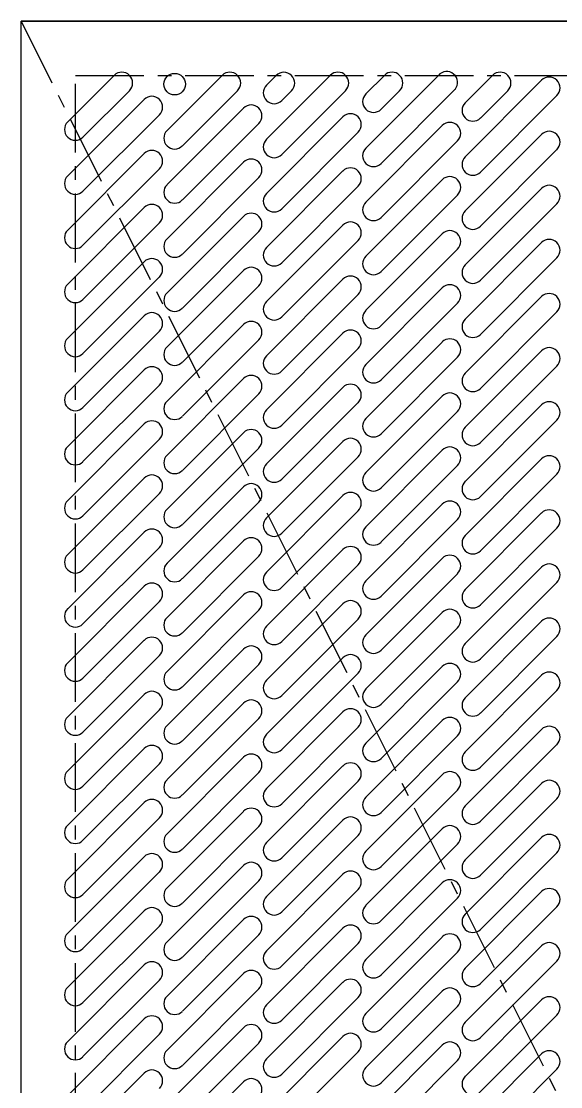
# Model space of a CAD drawing. Header units: millimetres. Extents: x -100 to 100, y -200 to 200.
# Drawn here: x -100 to -0.2, y 3 to 200 of the extents above; entities that cross this region are included whole.
import ezdxf

# ---------------------------------------------------------------- set-up
doc = ezdxf.new("R2010")
doc.units = ezdxf.units.MM
doc.linetypes.add('CENTERX2', pattern=[20.32, 12.7, -2.54, 2.54, -2.54])

msp = doc.modelspace()

# ---------------------------------------------------------------- linework, layer by layer
at = {"color": 7, "linetype": 'Continuous'}
for p, q in [((-100, -200), (-100, 200)), ((-100, 200), (100, 200)), ((100, 200), (-100, 200)), ((-100, -200), (-100, 200)), ((-82.83, 190), (-91.41, 181.41)), ((-73.03, 179.8), (-62.83, 190)), ((-54.64, 178.18), (-42.83, 190)), ((-52.84, 189.99), (-54.64, 188.18)), ((-32.83, 190), (-36.26, 186.57)), ((-36.26, 176.57), (-22.83, 190)), ((-12.83, 190), (-17.88, 184.95)), ((-17.88, 174.95), (-3.73, 189.1)), ((-17.88, 174.95), (-3.73, 189.1)), ((-80, 187.17), (-88.59, 178.59)), ((-60, 187.17), (-70.2, 176.97)), ((-40, 187.17), (-51.82, 175.36)), ((-51.82, 185.36), (-50.01, 187.16)), ((-19.74, 187.43), (-33.43, 173.74)), ((-33.43, 183.74), (-30, 187.17)), ((-15.05, 182.12), (-10, 187.17)), ((-91.41, 171.41), (-77.27, 185.56)), ((-91.41, 171.41), (-77.27, 185.56)), ((-15.05, 172.12), (-0.9, 186.27)), ((-15.05, 172.12), (-0.9, 186.27)), ((-73.03, 169.8), (-58.89, 183.94)), ((-73.03, 169.8), (-58.89, 183.94)), ((-88.59, 168.59), (-74.44, 182.73)), ((-88.59, 168.59), (-74.44, 182.73)), ((-54.64, 168.18), (-40.5, 182.33)), ((-54.64, 168.18), (-40.5, 182.33)), ((-70.2, 166.97), (-56.06, 181.11)), ((-70.2, 166.97), (-56.06, 181.11)), ((-51.82, 165.36), (-37.67, 179.5)), ((-51.82, 165.36), (-37.67, 179.5)), ((-36.26, 166.57), (-22.12, 180.71)), ((-36.26, 166.57), (-22.12, 180.71)), ((-33.43, 163.74), (-19.29, 177.88)), ((-33.43, 163.74), (-19.29, 177.88)), ((-17.88, 164.95), (-3.73, 179.1)), ((-17.88, 164.95), (-3.73, 179.1)), ((-91.41, 161.41), (-77.27, 175.56)), ((-91.41, 161.41), (-77.27, 175.56)), ((-15.05, 162.12), (-0.9, 176.27)), ((-15.05, 162.12), (-0.9, 176.27)), ((-73.03, 159.8), (-58.89, 173.94)), ((-73.03, 159.8), (-58.89, 173.94)), ((-88.59, 158.59), (-74.44, 172.73)), ((-88.59, 158.59), (-74.44, 172.73)), ((-54.64, 158.18), (-40.5, 172.33)), ((-54.64, 158.18), (-40.5, 172.33)), ((-70.2, 156.97), (-56.06, 171.11)), ((-70.2, 156.97), (-56.06, 171.11)), ((-51.82, 155.36), (-37.67, 169.5)), ((-51.82, 155.36), (-37.67, 169.5)), ((-36.26, 156.57), (-22.12, 170.71)), ((-36.26, 156.57), (-22.12, 170.71)), ((-33.43, 153.74), (-19.29, 167.88)), ((-33.43, 153.74), (-19.29, 167.88)), ((-17.88, 154.95), (-3.73, 169.1)), ((-17.88, 154.95), (-3.73, 169.1)), ((-91.41, 151.41), (-77.27, 165.56)), ((-91.41, 151.41), (-77.27, 165.56)), ((-15.05, 152.12), (-0.9, 166.27)), ((-15.05, 152.12), (-0.9, 166.27)), ((-73.03, 149.8), (-58.89, 163.94)), ((-73.03, 149.8), (-58.89, 163.94)), ((-88.59, 148.59), (-74.44, 162.73)), ((-88.59, 148.59), (-74.44, 162.73)), ((-54.64, 148.18), (-40.5, 162.33)), ((-54.64, 148.18), (-40.5, 162.33)), ((-70.2, 146.97), (-56.06, 161.11)), ((-70.2, 146.97), (-56.06, 161.11)), ((-36.26, 146.57), (-22.12, 160.71)), ((-36.26, 146.57), (-22.12, 160.71)), ((-51.82, 145.36), (-37.67, 159.5)), ((-51.82, 145.36), (-37.67, 159.5)), ((-33.43, 143.74), (-19.29, 157.88)), ((-33.43, 143.74), (-19.29, 157.88)), ((-17.88, 144.95), (-3.73, 159.1)), ((-17.88, 144.95), (-3.73, 159.1)), ((-15.05, 142.12), (-0.9, 156.27)), ((-15.05, 142.12), (-0.9, 156.27)), ((-91.41, 141.41), (-77.27, 155.56)), ((-91.41, 141.41), (-77.27, 155.56)), ((-73.03, 139.8), (-58.89, 153.94)), ((-73.03, 139.8), (-58.89, 153.94)), ((-88.59, 138.59), (-74.44, 152.73)), ((-88.59, 138.59), (-74.44, 152.73)), ((-54.64, 138.18), (-40.5, 152.33)), ((-54.64, 138.18), (-40.5, 152.33)), ((-70.2, 136.97), (-56.06, 151.11)), ((-70.2, 136.97), (-56.06, 151.11)), ((-36.26, 136.57), (-22.12, 150.71)), ((-36.26, 136.57), (-22.12, 150.71)), ((-51.82, 135.36), (-37.67, 149.5)), ((-51.82, 135.36), (-37.67, 149.5)), ((-33.43, 133.74), (-19.29, 147.88)), ((-33.43, 133.74), (-19.29, 147.88)), ((-17.88, 134.95), (-3.73, 149.1)), ((-17.88, 134.95), (-3.73, 149.1)), ((-15.05, 132.12), (-0.9, 146.27)), ((-15.05, 132.12), (-0.9, 146.27)), ((-91.41, 131.41), (-77.27, 145.56)), ((-91.41, 131.41), (-77.27, 145.56)), ((-73.03, 129.8), (-58.89, 143.94)), ((-73.03, 129.8), (-58.89, 143.94)), ((-88.59, 128.59), (-74.44, 142.73)), ((-88.59, 128.59), (-74.44, 142.73)), ((-54.64, 128.18), (-40.5, 142.33)), ((-54.64, 128.18), (-40.5, 142.33)), ((-70.2, 126.97), (-56.06, 141.11)), ((-70.2, 126.97), (-56.06, 141.11)), ((-36.26, 126.57), (-22.12, 140.71)), ((-36.26, 126.57), (-22.12, 140.71)), ((-51.82, 125.36), (-37.67, 139.5)), ((-51.82, 125.36), (-37.67, 139.5)), ((-33.43, 123.74), (-19.29, 137.88)), ((-33.43, 123.74), (-19.29, 137.88)), ((-17.88, 124.95), (-3.73, 139.1)), ((-17.88, 124.95), (-3.73, 139.1)), ((-15.05, 122.12), (-0.9, 136.27)), ((-15.05, 122.12), (-0.9, 136.27)), ((-91.41, 121.41), (-77.27, 135.56)), ((-91.41, 121.41), (-77.27, 135.56)), ((-73.03, 119.8), (-58.89, 133.94)), ((-73.03, 119.8), (-58.89, 133.94)), ((-88.59, 118.59), (-74.44, 132.73)), ((-88.59, 118.59), (-74.44, 132.73)), ((-54.64, 118.18), (-40.5, 132.33)), ((-54.64, 118.18), (-40.5, 132.33)), ((-70.2, 116.97), (-56.06, 131.11)), ((-70.2, 116.97), (-56.06, 131.11)), ((-36.26, 116.57), (-22.12, 130.71)), ((-36.26, 116.57), (-22.12, 130.71)), ((-51.82, 115.36), (-37.67, 129.5)), ((-51.82, 115.36), (-37.67, 129.5)), ((-17.88, 114.95), (-3.73, 129.1)), ((-17.88, 114.95), (-3.73, 129.1)), ((-33.43, 113.74), (-19.29, 127.88)), ((-33.43, 113.74), (-19.29, 127.88)), ((-15.05, 112.12), (-0.9, 126.27)), ((-15.05, 112.12), (-0.9, 126.27)), ((-91.41, 111.41), (-77.27, 125.56)), ((-91.41, 111.41), (-77.27, 125.56)), ((-88.59, 108.59), (-74.44, 122.73)), ((-88.59, 108.59), (-74.44, 122.73)), ((-73.03, 109.8), (-58.89, 123.94)), ((-73.03, 109.8), (-58.89, 123.94)), ((-54.64, 108.18), (-40.5, 122.33)), ((-54.64, 108.18), (-40.5, 122.33)), ((-70.2, 106.97), (-56.06, 121.11)), ((-70.2, 106.97), (-56.06, 121.11)), ((-36.26, 106.57), (-22.12, 120.71)), ((-36.26, 106.57), (-22.12, 120.71)), ((-51.82, 105.36), (-37.67, 119.5)), ((-51.82, 105.36), (-37.67, 119.5)), ((-17.88, 104.95), (-3.73, 119.1)), ((-17.88, 104.95), (-3.73, 119.1)), ((-33.43, 103.74), (-19.29, 117.88)), ((-33.43, 103.74), (-19.29, 117.88)), ((-15.05, 102.12), (-0.9, 116.27)), ((-15.05, 102.12), (-0.9, 116.27)), ((-91.41, 101.41), (-77.27, 115.56)), ((-91.41, 101.41), (-77.27, 115.56)), ((-88.59, 98.59), (-74.44, 112.73)), ((-88.59, 98.59), (-74.44, 112.73)), ((-73.03, 99.8), (-58.89, 113.94)), ((-73.03, 99.8), (-58.89, 113.94)), ((-54.64, 98.18), (-40.5, 112.33)), ((-54.64, 98.18), (-40.5, 112.33)), ((-70.2, 96.97), (-56.06, 111.11)), ((-70.2, 96.97), (-56.06, 111.11)), ((-36.26, 96.57), (-22.12, 110.71)), ((-36.26, 96.57), (-22.12, 110.71)), ((-51.82, 95.36), (-37.67, 109.5)), ((-51.82, 95.36), (-37.67, 109.5)), ((-17.88, 94.95), (-3.73, 109.1)), ((-17.88, 94.95), (-3.73, 109.1)), ((-33.43, 93.74), (-19.29, 107.88)), ((-33.43, 93.74), (-19.29, 107.88)), ((-91.41, 91.41), (-77.27, 105.56)), ((-91.41, 91.41), (-77.27, 105.56)), ((-15.05, 92.12), (-0.9, 106.27)), ((-15.05, 92.12), (-0.9, 106.27)), ((-88.59, 88.59), (-74.44, 102.73)), ((-88.59, 88.59), (-74.44, 102.73)), ((-73.03, 89.8), (-58.89, 103.94)), ((-73.03, 89.8), (-58.89, 103.94)), ((-70.2, 86.97), (-56.06, 101.11)), ((-70.2, 86.97), (-56.06, 101.11)), ((-54.64, 88.18), (-40.5, 102.33)), ((-54.64, 88.18), (-40.5, 102.33)), ((-36.26, 86.57), (-22.12, 100.71)), ((-36.26, 86.57), (-22.12, 100.71)), ((-51.82, 85.36), (-37.67, 99.5)), ((-51.82, 85.36), (-37.67, 99.5)), ((-17.88, 84.95), (-3.73, 99.1)), ((-17.88, 84.95), (-3.73, 99.1)), ((-33.43, 83.74), (-19.29, 97.88)), ((-33.43, 83.74), (-19.29, 97.88)), ((-91.41, 81.41), (-77.27, 95.56)), ((-91.41, 81.41), (-77.27, 95.56)), ((-15.05, 82.12), (-0.9, 96.27)), ((-15.05, 82.12), (-0.9, 96.27)), ((-88.59, 78.59), (-74.44, 92.73)), ((-88.59, 78.59), (-74.44, 92.73)), ((-73.03, 79.8), (-58.89, 93.94)), ((-73.03, 79.8), (-58.89, 93.94)), ((-70.2, 76.97), (-56.06, 91.11)), ((-70.2, 76.97), (-56.06, 91.11)), ((-54.64, 78.18), (-40.5, 92.33)), ((-54.64, 78.18), (-40.5, 92.33)), ((-36.26, 76.57), (-22.12, 90.71)), ((-36.26, 76.57), (-22.12, 90.71)), ((-51.82, 75.36), (-37.67, 89.5)), ((-51.82, 75.36), (-37.67, 89.5)), ((-17.88, 74.95), (-3.73, 89.1)), ((-17.88, 74.95), (-3.73, 89.1)), ((-33.43, 73.74), (-19.29, 87.88)), ((-33.43, 73.74), (-19.29, 87.88)), ((-91.41, 71.41), (-77.27, 85.56)), ((-91.41, 71.41), (-77.27, 85.56)), ((-15.05, 72.12), (-0.9, 86.27)), ((-15.05, 72.12), (-0.9, 86.27)), ((-88.59, 68.59), (-74.44, 82.73)), ((-88.59, 68.59), (-74.44, 82.73)), ((-73.03, 69.8), (-58.89, 83.94)), ((-73.03, 69.8), (-58.89, 83.94)), ((-70.2, 66.97), (-56.06, 81.11)), ((-70.2, 66.97), (-56.06, 81.11)), ((-54.64, 68.18), (-40.5, 82.33)), ((-54.64, 68.18), (-40.5, 82.33)), ((-51.82, 65.36), (-37.67, 79.5)), ((-51.82, 65.36), (-37.67, 79.5)), ((-36.26, 66.57), (-22.12, 80.71)), ((-36.26, 66.57), (-22.12, 80.71)), ((-17.88, 64.95), (-3.73, 79.1)), ((-17.88, 64.95), (-3.73, 79.1)), ((-33.43, 63.74), (-19.29, 77.88)), ((-33.43, 63.74), (-19.29, 77.88)), ((-91.41, 61.41), (-77.27, 75.56)), ((-91.41, 61.41), (-77.27, 75.56)), ((-15.05, 62.12), (-0.9, 76.27)), ((-15.05, 62.12), (-0.9, 76.27)), ((-73.03, 59.8), (-58.89, 73.94)), ((-73.03, 59.8), (-58.89, 73.94)), ((-88.59, 58.59), (-74.44, 72.73)), ((-88.59, 58.59), (-74.44, 72.73)), ((-70.2, 56.97), (-56.06, 71.11)), ((-70.2, 56.97), (-56.06, 71.11)), ((-54.64, 58.18), (-40.5, 72.33)), ((-54.64, 58.18), (-40.5, 72.33)), ((-51.82, 55.36), (-37.67, 69.5)), ((-51.82, 55.36), (-37.67, 69.5)), ((-36.26, 56.57), (-22.12, 70.71)), ((-36.26, 56.57), (-22.12, 70.71)), ((-17.88, 54.95), (-3.73, 69.1)), ((-17.88, 54.95), (-3.73, 69.1)), ((-33.43, 53.74), (-19.29, 67.88)), ((-33.43, 53.74), (-19.29, 67.88)), ((-91.41, 51.41), (-77.27, 65.56)), ((-91.41, 51.41), (-77.27, 65.56)), ((-15.05, 52.12), (-0.9, 66.27)), ((-15.05, 52.12), (-0.9, 66.27)), ((-73.03, 49.8), (-58.89, 63.94)), ((-73.03, 49.8), (-58.89, 63.94)), ((-88.59, 48.59), (-74.44, 62.73)), ((-88.59, 48.59), (-74.44, 62.73)), ((-70.2, 46.97), (-56.06, 61.11)), ((-70.2, 46.97), (-56.06, 61.11)), ((-54.64, 48.18), (-40.5, 62.33)), ((-54.64, 48.18), (-40.5, 62.33)), ((-51.82, 45.36), (-37.67, 59.5)), ((-51.82, 45.36), (-37.67, 59.5)), ((-36.26, 46.57), (-22.12, 60.71)), ((-36.26, 46.57), (-22.12, 60.71)), ((-17.88, 44.95), (-3.73, 59.1)), ((-17.88, 44.95), (-3.73, 59.1)), ((-33.43, 43.74), (-19.29, 57.88)), ((-33.43, 43.74), (-19.29, 57.88)), ((-91.41, 41.41), (-77.27, 55.56)), ((-91.41, 41.41), (-77.27, 55.56)), ((-15.05, 42.12), (-0.9, 56.27)), ((-15.05, 42.12), (-0.9, 56.27)), ((-73.03, 39.8), (-58.89, 53.94)), ((-73.03, 39.8), (-58.89, 53.94)), ((-88.59, 38.59), (-74.44, 52.73)), ((-88.59, 38.59), (-74.44, 52.73)), ((-54.64, 38.18), (-40.5, 52.33)), ((-54.64, 38.18), (-40.5, 52.33)), ((-70.2, 36.97), (-56.06, 51.11)), ((-70.2, 36.97), (-56.06, 51.11)), ((-51.82, 35.36), (-37.67, 49.5)), ((-51.82, 35.36), (-37.67, 49.5)), ((-36.26, 36.57), (-22.12, 50.71)), ((-36.26, 36.57), (-22.12, 50.71)), ((-33.43, 33.74), (-19.29, 47.88)), ((-33.43, 33.74), (-19.29, 47.88)), ((-17.88, 34.95), (-3.73, 49.1)), ((-17.88, 34.95), (-3.73, 49.1)), ((-91.41, 31.41), (-77.27, 45.56)), ((-91.41, 31.41), (-77.27, 45.56)), ((-15.05, 32.12), (-0.9, 46.27)), ((-15.05, 32.12), (-0.9, 46.27)), ((-73.03, 29.8), (-58.89, 43.94)), ((-73.03, 29.8), (-58.89, 43.94)), ((-88.59, 28.59), (-74.44, 42.73)), ((-88.59, 28.59), (-74.44, 42.73)), ((-54.64, 28.18), (-40.5, 42.33)), ((-54.64, 28.18), (-40.5, 42.33)), ((-70.2, 26.97), (-56.06, 41.11)), ((-70.2, 26.97), (-56.06, 41.11)), ((-51.82, 25.36), (-37.67, 39.5)), ((-51.82, 25.36), (-37.67, 39.5)), ((-36.26, 26.57), (-22.12, 40.71)), ((-36.26, 26.57), (-22.12, 40.71)), ((-33.43, 23.74), (-19.29, 37.88)), ((-33.43, 23.74), (-19.29, 37.88)), ((-17.88, 24.95), (-3.73, 39.1)), ((-17.88, 24.95), (-3.73, 39.1)), ((-91.41, 21.41), (-77.27, 35.56)), ((-91.41, 21.41), (-77.27, 35.56)), ((-15.05, 22.12), (-0.9, 36.27)), ((-15.05, 22.12), (-0.9, 36.27)), ((-73.03, 19.8), (-58.89, 33.94)), ((-73.03, 19.8), (-58.89, 33.94)), ((-88.59, 18.59), (-74.44, 32.73)), ((-88.59, 18.59), (-74.44, 32.73)), ((-54.64, 18.18), (-40.5, 32.33)), ((-54.64, 18.18), (-40.5, 32.33)), ((-70.2, 16.97), (-56.06, 31.11)), ((-70.2, 16.97), (-56.06, 31.11)), ((-36.26, 16.57), (-22.12, 30.71)), ((-36.26, 16.57), (-22.12, 30.71)), ((-51.82, 15.36), (-37.67, 29.5)), ((-51.82, 15.36), (-37.67, 29.5)), ((-33.43, 13.74), (-19.29, 27.88)), ((-33.43, 13.74), (-19.29, 27.88)), ((-17.88, 14.95), (-3.73, 29.1)), ((-17.88, 14.95), (-3.73, 29.1)), ((-15.05, 12.12), (-0.9, 26.27)), ((-15.05, 12.12), (-0.9, 26.27)), ((-91.41, 11.41), (-77.27, 25.56)), ((-91.41, 11.41), (-77.27, 25.56)), ((-73.03, 9.8), (-58.89, 23.94)), ((-73.03, 9.8), (-58.89, 23.94)), ((-88.59, 8.59), (-74.44, 22.73)), ((-88.59, 8.59), (-74.44, 22.73)), ((-54.64, 8.18), (-40.5, 22.33)), ((-54.64, 8.18), (-40.5, 22.33)), ((-70.2, 6.97), (-56.06, 21.11)), ((-70.2, 6.97), (-56.06, 21.11)), ((-36.26, 6.57), (-22.12, 20.71)), ((-36.26, 6.57), (-22.12, 20.71)), ((-51.82, 5.36), (-37.67, 19.5)), ((-51.82, 5.36), (-37.67, 19.5)), ((-33.43, 3.74), (-19.29, 17.88)), ((-33.43, 3.74), (-19.29, 17.88)), ((-17.88, 4.95), (-3.73, 19.1)), ((-17.88, 4.95), (-3.73, 19.1)), ((-15.05, 2.12), (-0.9, 16.27)), ((-15.05, 2.12), (-0.9, 16.27)), ((-91.41, 1.41), (-77.27, 15.56)), ((-91.41, 1.41), (-77.27, 15.56)), ((-73.03, -0.2), (-58.89, 13.94)), ((-73.03, -0.2), (-58.89, 13.94)), ((-88.59, -1.41), (-74.44, 12.73)), ((-88.59, -1.41), (-74.44, 12.73)), ((-54.64, -1.82), (-40.5, 12.33)), ((-54.64, -1.82), (-40.5, 12.33)), ((-70.2, -3.03), (-56.06, 11.11)), ((-70.2, -3.03), (-56.06, 11.11)), ((-36.26, -3.43), (-22.12, 10.71)), ((-36.26, -3.43), (-22.12, 10.71)), ((-51.82, -4.64), (-37.67, 9.5)), ((-51.82, -4.64), (-37.67, 9.5)), ((-33.43, -6.26), (-19.29, 7.88)), ((-33.43, -6.26), (-19.29, 7.88)), ((-17.88, -5.05), (-3.73, 9.1)), ((-17.88, -5.05), (-3.73, 9.1)), ((-15.05, -7.88), (-0.9, 6.27)), ((-15.05, -7.88), (-0.9, 6.27)), ((-91.41, -8.59), (-77.27, 5.56)), ((-91.41, -8.59), (-77.27, 5.56)), ((-73.03, -10.2), (-58.89, 3.94)), ((-73.03, -10.2), (-58.89, 3.94))]:
    msp.add_line(p, q, dxfattribs=at)
at = {"color": 7, "linetype": 'CENTERX2'}
for p, q in [((-100, 200), (100, -200)), ((-90, 190), (90, 190)), ((-90, -190), (-90, 190))]:
    msp.add_line(p, q, dxfattribs=at)
at = {"color": 7, "linetype": 'Continuous'}
msp.add_circle((-71.62, 188.38), 2, dxfattribs=at)
for centre, radius, start, end in [((-81.41, 188.59), 2, 315, 135), ((-61.41, 188.59), 2, 315, 135), ((-51.42, 188.58), 2, 315, 135), ((-41.41, 188.59), 2, 315, 135), ((-31.41, 188.59), 2, 315, 135), ((-21.29, 188.71), 2.01, 320.1612, 140.1612), ((-11.41, 188.59), 2, 315, 135), ((-2.32, 187.68), 2, 315, 135), ((-2.32, 187.68), 2, 315, 135), ((-53.23, 186.77), 2, 135, 315), ((-53.23, 186.77), 2, 135, 315), ((-75.86, 184.14), 2, 315, 135), ((-75.86, 184.14), 2, 315, 135), ((-34.85, 185.15), 2, 135, 315), ((-34.85, 185.15), 2, 135, 315), ((-57.47, 182.53), 2, 315, 135), ((-57.47, 182.53), 2, 315, 135), ((-16.46, 183.54), 2, 135, 315), ((-16.46, 183.54), 2, 135, 315), ((-90, 180), 2, 135, 315), ((-90, 180), 2, 135, 315), ((-39.09, 180.91), 2, 315, 135), ((-39.09, 180.91), 2, 315, 135), ((-20.7, 179.3), 2, 315, 135), ((-20.7, 179.3), 2, 315, 135), ((-71.62, 178.38), 2, 135, 315), ((-71.62, 178.38), 2, 135, 315), ((-2.32, 177.68), 2, 315, 135), ((-2.32, 177.68), 2, 315, 135), ((-53.23, 176.77), 2, 135, 315), ((-53.23, 176.77), 2, 135, 315), ((-75.86, 174.14), 2, 315, 135), ((-75.86, 174.14), 2, 315, 135), ((-34.85, 175.15), 2, 135, 315), ((-34.85, 175.15), 2, 135, 315), ((-57.47, 172.53), 2, 315, 135), ((-57.47, 172.53), 2, 315, 135), ((-16.46, 173.54), 2, 135, 315), ((-16.46, 173.54), 2, 135, 315), ((-90, 170), 2, 135, 315), ((-90, 170), 2, 135, 315), ((-39.09, 170.91), 2, 315, 135), ((-39.09, 170.91), 2, 315, 135), ((-71.62, 168.38), 2, 135, 315), ((-71.62, 168.38), 2, 135, 315), ((-20.7, 169.3), 2, 315, 135), ((-20.7, 169.3), 2, 315, 135), ((-2.32, 167.68), 2, 315, 135), ((-2.32, 167.68), 2, 315, 135), ((-53.23, 166.77), 2, 135, 315), ((-53.23, 166.77), 2, 135, 315), ((-75.86, 164.14), 2, 315, 135), ((-75.86, 164.14), 2, 315, 135), ((-34.85, 165.15), 2, 135, 315), ((-34.85, 165.15), 2, 135, 315), ((-57.47, 162.53), 2, 315, 135), ((-57.47, 162.53), 2, 315, 135), ((-16.46, 163.54), 2, 135, 315), ((-16.46, 163.54), 2, 135, 315), ((-39.09, 160.91), 2, 315, 135), ((-39.09, 160.91), 2, 315, 135), ((-90, 160), 2, 135, 315), ((-90, 160), 2, 135, 315), ((-71.62, 158.38), 2, 135, 315), ((-71.62, 158.38), 2, 135, 315), ((-20.7, 159.3), 2, 315, 135), ((-20.7, 159.3), 2, 315, 135), ((-2.32, 157.68), 2, 315, 135), ((-2.32, 157.68), 2, 315, 135), ((-53.23, 156.77), 2, 135, 315), ((-53.23, 156.77), 2, 135, 315), ((-75.86, 154.14), 2, 315, 135), ((-75.86, 154.14), 2, 315, 135), ((-34.85, 155.15), 2, 135, 315), ((-34.85, 155.15), 2, 135, 315), ((-57.47, 152.53), 2, 315, 135), ((-57.47, 152.53), 2, 315, 135), ((-16.46, 153.54), 2, 135, 315), ((-16.46, 153.54), 2, 135, 315), ((-39.09, 150.91), 2, 315, 135), ((-39.09, 150.91), 2, 315, 135), ((-90, 150), 2, 135, 315), ((-90, 150), 2, 135, 315), ((-71.62, 148.38), 2, 135, 315), ((-71.62, 148.38), 2, 135, 315), ((-20.7, 149.3), 2, 315, 135), ((-20.7, 149.3), 2, 315, 135), ((-53.23, 146.77), 2, 135, 315), ((-53.23, 146.77), 2, 135, 315), ((-2.32, 147.68), 2, 315, 135), ((-2.32, 147.68), 2, 315, 135), ((-75.86, 144.14), 2, 315, 135), ((-75.86, 144.14), 2, 315, 135), ((-34.85, 145.15), 2, 135, 315), ((-34.85, 145.15), 2, 135, 315), ((-57.47, 142.53), 2, 315, 135), ((-57.47, 142.53), 2, 315, 135), ((-16.46, 143.54), 2, 135, 315), ((-16.46, 143.54), 2, 135, 315), ((-39.09, 140.91), 2, 315, 135), ((-39.09, 140.91), 2, 315, 135), ((-90, 140), 2, 135, 315), ((-90, 140), 2, 135, 315), ((-20.7, 139.3), 2, 315, 135), ((-20.7, 139.3), 2, 315, 135), ((-71.62, 138.38), 2, 135, 315), ((-71.62, 138.38), 2, 135, 315), ((-53.23, 136.77), 2, 135, 315), ((-53.23, 136.77), 2, 135, 315), ((-2.32, 137.68), 2, 315, 135), ((-2.32, 137.68), 2, 315, 135), ((-75.86, 134.14), 2, 315, 135), ((-75.86, 134.14), 2, 315, 135), ((-34.85, 135.15), 2, 135, 315), ((-34.85, 135.15), 2, 135, 315), ((-57.47, 132.53), 2, 315, 135), ((-57.47, 132.53), 2, 315, 135), ((-16.46, 133.54), 2, 135, 315), ((-16.46, 133.54), 2, 135, 315), ((-39.09, 130.91), 2, 315, 135), ((-39.09, 130.91), 2, 315, 135), ((-90, 130), 2, 135, 315), ((-90, 130), 2, 135, 315), ((-20.7, 129.3), 2, 315, 135), ((-20.7, 129.3), 2, 315, 135), ((-71.62, 128.38), 2, 135, 315), ((-71.62, 128.38), 2, 135, 315), ((-53.23, 126.77), 2, 135, 315), ((-53.23, 126.77), 2, 135, 315), ((-2.32, 127.68), 2, 315, 135), ((-2.32, 127.68), 2, 315, 135), ((-75.86, 124.14), 2, 315, 135), ((-75.86, 124.14), 2, 315, 135), ((-34.85, 125.15), 2, 135, 315), ((-34.85, 125.15), 2, 135, 315), ((-57.47, 122.53), 2, 315, 135), ((-57.47, 122.53), 2, 315, 135), ((-16.46, 123.54), 2, 135, 315), ((-16.46, 123.54), 2, 135, 315), ((-39.09, 120.91), 2, 315, 135), ((-39.09, 120.91), 2, 315, 135), ((-90, 120), 2, 135, 315), ((-90, 120), 2, 135, 315), ((-20.7, 119.3), 2, 315, 135), ((-20.7, 119.3), 2, 315, 135), ((-71.62, 118.38), 2, 135, 315), ((-71.62, 118.38), 2, 135, 315), ((-53.23, 116.77), 2, 135, 315), ((-53.23, 116.77), 2, 135, 315), ((-2.32, 117.68), 2, 315, 135), ((-2.32, 117.68), 2, 315, 135), ((-34.85, 115.15), 2, 135, 315), ((-34.85, 115.15), 2, 135, 315), ((-75.86, 114.14), 2, 315, 135), ((-75.86, 114.14), 2, 315, 135), ((-57.47, 112.53), 2, 315, 135), ((-57.47, 112.53), 2, 315, 135), ((-16.46, 113.54), 2, 135, 315), ((-16.46, 113.54), 2, 135, 315), ((-39.09, 110.91), 2, 315, 135), ((-39.09, 110.91), 2, 315, 135), ((-90, 110), 2, 135, 315), ((-90, 110), 2, 135, 315), ((-20.7, 109.3), 2, 315, 135), ((-20.7, 109.3), 2, 315, 135), ((-71.62, 108.38), 2, 135, 315), ((-71.62, 108.38), 2, 135, 315), ((-2.32, 107.68), 2, 315, 135), ((-2.32, 107.68), 2, 315, 135), ((-53.23, 106.77), 2, 135, 315), ((-53.23, 106.77), 2, 135, 315), ((-34.85, 105.15), 2, 135, 315), ((-34.85, 105.15), 2, 135, 315), ((-75.86, 104.14), 2, 315, 135), ((-75.86, 104.14), 2, 315, 135), ((-57.47, 102.53), 2, 315, 135), ((-57.47, 102.53), 2, 315, 135), ((-16.46, 103.54), 2, 135, 315), ((-16.46, 103.54), 2, 135, 315), ((-39.09, 100.91), 2, 315, 135), ((-39.09, 100.91), 2, 315, 135), ((-90, 100), 2, 135, 315), ((-90, 100), 2, 135, 315), ((-20.7, 99.3), 2, 315, 135), ((-20.7, 99.3), 2, 315, 135), ((-71.62, 98.38), 2, 135, 315), ((-71.62, 98.38), 2, 135, 315), ((-2.32, 97.68), 2, 315, 135), ((-2.32, 97.68), 2, 315, 135), ((-53.23, 96.77), 2, 135, 315), ((-53.23, 96.77), 2, 135, 315), ((-34.85, 95.15), 2, 135, 315), ((-34.85, 95.15), 2, 135, 315), ((-75.86, 94.14), 2, 315, 135), ((-75.86, 94.14), 2, 315, 135), ((-16.46, 93.54), 2, 135, 315), ((-16.46, 93.54), 2, 135, 315), ((-57.47, 92.53), 2, 315, 135), ((-57.47, 92.53), 2, 315, 135), ((-39.09, 90.91), 2, 315, 135), ((-39.09, 90.91), 2, 315, 135), ((-90, 90), 2, 135, 315), ((-90, 90), 2, 135, 315), ((-20.7, 89.3), 2, 315, 135), ((-20.7, 89.3), 2, 315, 135), ((-71.62, 88.38), 2, 135, 315), ((-71.62, 88.38), 2, 135, 315), ((-2.32, 87.68), 2, 315, 135), ((-2.32, 87.68), 2, 315, 135), ((-53.23, 86.77), 2, 135, 315), ((-53.23, 86.77), 2, 135, 315), ((-75.86, 84.14), 2, 315, 135), ((-75.86, 84.14), 2, 315, 135), ((-34.85, 85.15), 2, 135, 315), ((-34.85, 85.15), 2, 135, 315), ((-16.46, 83.54), 2, 135, 315), ((-16.46, 83.54), 2, 135, 315), ((-57.47, 82.53), 2, 315, 135), ((-57.47, 82.53), 2, 315, 135), ((-39.09, 80.91), 2, 315, 135), ((-39.09, 80.91), 2, 315, 135), ((-90, 80), 2, 135, 315), ((-90, 80), 2, 135, 315), ((-20.7, 79.3), 2, 315, 135), ((-20.7, 79.3), 2, 315, 135), ((-71.62, 78.38), 2, 135, 315), ((-71.62, 78.38), 2, 135, 315), ((-2.32, 77.68), 2, 315, 135), ((-2.32, 77.68), 2, 315, 135), ((-53.23, 76.77), 2, 135, 315), ((-53.23, 76.77), 2, 135, 315), ((-75.86, 74.14), 2, 315, 135), ((-75.86, 74.14), 2, 315, 135), ((-34.85, 75.15), 2, 135, 315), ((-34.85, 75.15), 2, 135, 315), ((-16.46, 73.54), 2, 135, 315), ((-16.46, 73.54), 2, 135, 315), ((-57.47, 72.53), 2, 315, 135), ((-57.47, 72.53), 2, 315, 135), ((-39.09, 70.91), 2, 315, 135), ((-39.09, 70.91), 2, 315, 135), ((-90, 70), 2, 135, 315), ((-90, 70), 2, 135, 315), ((-20.7, 69.3), 2, 315, 135), ((-20.7, 69.3), 2, 315, 135), ((-71.62, 68.38), 2, 135, 315), ((-71.62, 68.38), 2, 135, 315), ((-2.32, 67.68), 2, 315, 135), ((-2.32, 67.68), 2, 315, 135), ((-53.23, 66.77), 2, 135, 315), ((-53.23, 66.77), 2, 135, 315), ((-75.86, 64.14), 2, 315, 135), ((-75.86, 64.14), 2, 315, 135), ((-34.85, 65.15), 2, 135, 315), ((-34.85, 65.15), 2, 135, 315), ((-57.47, 62.53), 2, 315, 135), ((-57.47, 62.53), 2, 315, 135), ((-16.46, 63.54), 2, 135, 315), ((-16.46, 63.54), 2, 135, 315), ((-90, 60), 2, 135, 315), ((-90, 60), 2, 135, 315), ((-39.09, 60.91), 2, 315, 135), ((-39.09, 60.91), 2, 315, 135), ((-20.7, 59.3), 2, 315, 135), ((-20.7, 59.3), 2, 315, 135), ((-71.62, 58.38), 2, 135, 315), ((-71.62, 58.38), 2, 135, 315), ((-2.32, 57.68), 2, 315, 135), ((-2.32, 57.68), 2, 315, 135), ((-53.23, 56.77), 2, 135, 315), ((-53.23, 56.77), 2, 135, 315), ((-75.86, 54.14), 2, 315, 135), ((-75.86, 54.14), 2, 315, 135), ((-34.85, 55.15), 2, 135, 315), ((-34.85, 55.15), 2, 135, 315), ((-57.47, 52.53), 2, 315, 135), ((-57.47, 52.53), 2, 315, 135), ((-16.46, 53.54), 2, 135, 315), ((-16.46, 53.54), 2, 135, 315), ((-90, 50), 2, 135, 315), ((-90, 50), 2, 135, 315), ((-39.09, 50.91), 2, 315, 135), ((-39.09, 50.91), 2, 315, 135), ((-20.7, 49.3), 2, 315, 135), ((-20.7, 49.3), 2, 315, 135), ((-71.62, 48.38), 2, 135, 315), ((-71.62, 48.38), 2, 135, 315), ((-2.32, 47.68), 2, 315, 135), ((-2.32, 47.68), 2, 315, 135), ((-53.23, 46.77), 2, 135, 315), ((-53.23, 46.77), 2, 135, 315), ((-75.86, 44.14), 2, 315, 135), ((-75.86, 44.14), 2, 315, 135), ((-34.85, 45.15), 2, 135, 315), ((-34.85, 45.15), 2, 135, 315), ((-57.47, 42.53), 2, 315, 135), ((-57.47, 42.53), 2, 315, 135), ((-16.46, 43.54), 2, 135, 315), ((-16.46, 43.54), 2, 135, 315), ((-90, 40), 2, 135, 315), ((-90, 40), 2, 135, 315), ((-39.09, 40.91), 2, 315, 135), ((-39.09, 40.91), 2, 315, 135), ((-71.62, 38.38), 2, 135, 315), ((-71.62, 38.38), 2, 135, 315), ((-20.7, 39.3), 2, 315, 135), ((-20.7, 39.3), 2, 315, 135), ((-2.32, 37.68), 2, 315, 135), ((-2.32, 37.68), 2, 315, 135), ((-53.23, 36.77), 2, 135, 315), ((-53.23, 36.77), 2, 135, 315), ((-75.86, 34.14), 2, 315, 135), ((-75.86, 34.14), 2, 315, 135), ((-34.85, 35.15), 2, 135, 315), ((-34.85, 35.15), 2, 135, 315), ((-57.47, 32.53), 2, 315, 135), ((-57.47, 32.53), 2, 315, 135), ((-16.46, 33.54), 2, 135, 315), ((-16.46, 33.54), 2, 135, 315), ((-39.09, 30.91), 2, 315, 135), ((-39.09, 30.91), 2, 315, 135), ((-90, 30), 2, 135, 315), ((-90, 30), 2, 135, 315), ((-71.62, 28.38), 2, 135, 315), ((-71.62, 28.38), 2, 135, 315), ((-20.7, 29.3), 2, 315, 135), ((-20.7, 29.3), 2, 315, 135), ((-2.32, 27.68), 2, 315, 135), ((-2.32, 27.68), 2, 315, 135), ((-53.23, 26.77), 2, 135, 315), ((-53.23, 26.77), 2, 135, 315), ((-75.86, 24.14), 2, 315, 135), ((-75.86, 24.14), 2, 315, 135), ((-34.85, 25.15), 2, 135, 315), ((-34.85, 25.15), 2, 135, 315), ((-57.47, 22.53), 2, 315, 135), ((-57.47, 22.53), 2, 315, 135), ((-16.46, 23.54), 2, 135, 315), ((-16.46, 23.54), 2, 135, 315), ((-39.09, 20.91), 2, 315, 135), ((-39.09, 20.91), 2, 315, 135), ((-90, 20), 2, 135, 315), ((-90, 20), 2, 135, 315), ((-71.62, 18.38), 2, 135, 315), ((-71.62, 18.38), 2, 135, 315), ((-20.7, 19.3), 2, 315, 135), ((-20.7, 19.3), 2, 315, 135), ((-53.23, 16.77), 2, 135, 315), ((-53.23, 16.77), 2, 135, 315), ((-2.32, 17.68), 2, 315, 135), ((-2.32, 17.68), 2, 315, 135), ((-75.86, 14.14), 2, 315, 135), ((-75.86, 14.14), 2, 315, 135), ((-34.85, 15.15), 2, 135, 315), ((-34.85, 15.15), 2, 135, 315), ((-57.47, 12.53), 2, 315, 135), ((-57.47, 12.53), 2, 315, 135), ((-16.46, 13.54), 2, 135, 315), ((-16.46, 13.54), 2, 135, 315), ((-39.09, 10.91), 2, 315, 135), ((-39.09, 10.91), 2, 315, 135), ((-90, 10), 2, 135, 315), ((-90, 10), 2, 135, 315), ((-20.7, 9.3), 2, 315, 135), ((-20.7, 9.3), 2, 315, 135), ((-71.62, 8.38), 2, 135, 315), ((-71.62, 8.38), 2, 135, 315), ((-53.23, 6.77), 2, 135, 315), ((-53.23, 6.77), 2, 135, 315), ((-2.32, 7.68), 2, 315, 135), ((-2.32, 7.68), 2, 315, 135), ((-75.86, 4.14), 2, 315, 135), ((-75.86, 4.14), 2, 315, 135), ((-34.85, 5.15), 2, 135, 315), ((-34.85, 5.15), 2, 135, 315), ((-57.47, 2.53), 2, 315, 135), ((-57.47, 2.53), 2, 315, 135), ((-16.46, 3.54), 2, 135, 315), ((-16.46, 3.54), 2, 135, 315)]:
    msp.add_arc(centre, radius, start, end, dxfattribs=at)

doc.saveas('drawing.dxf')
